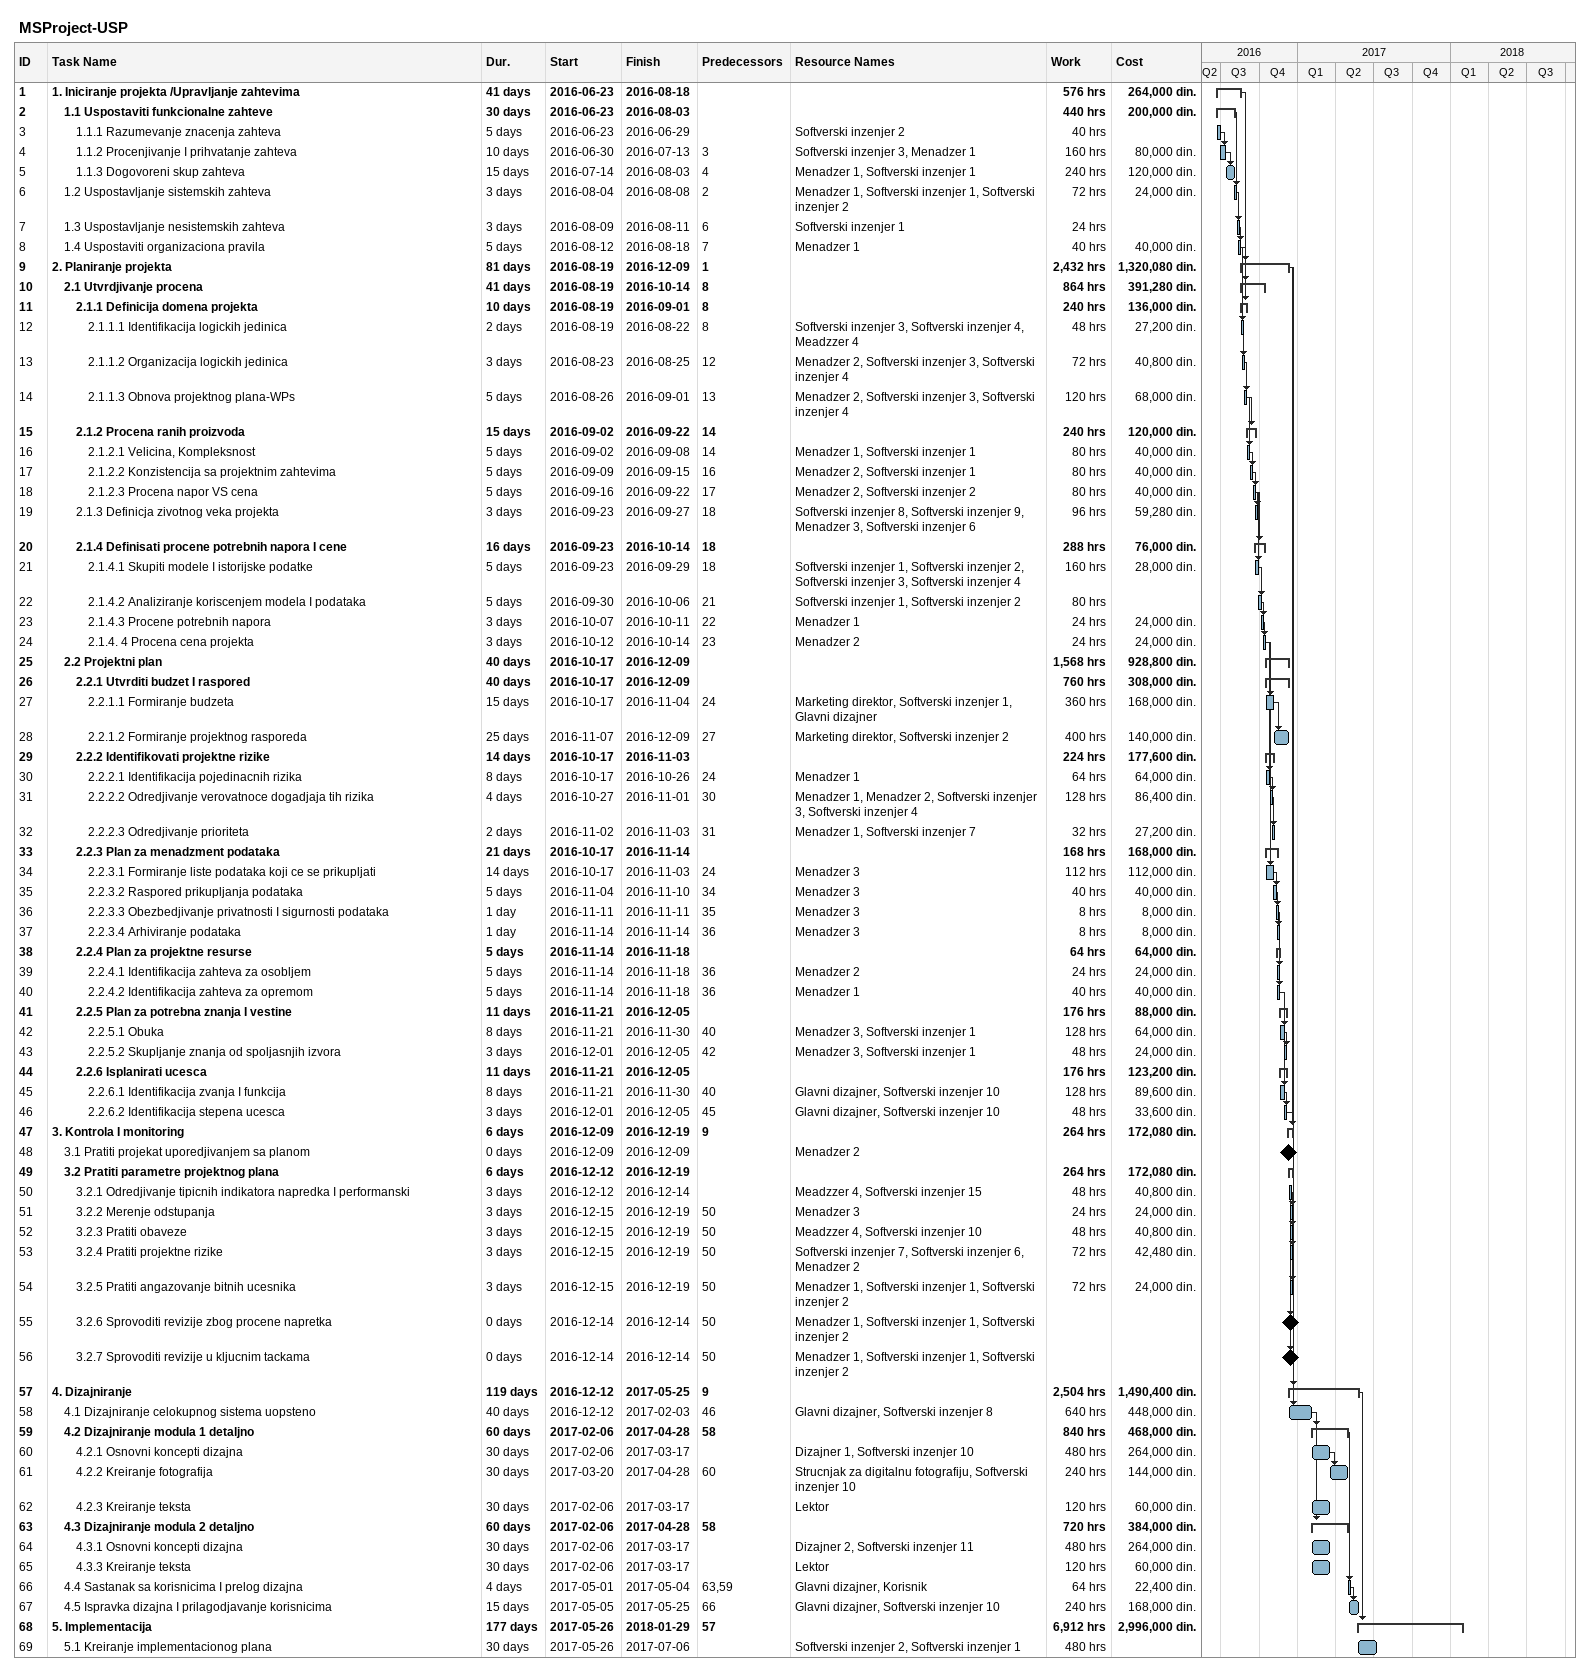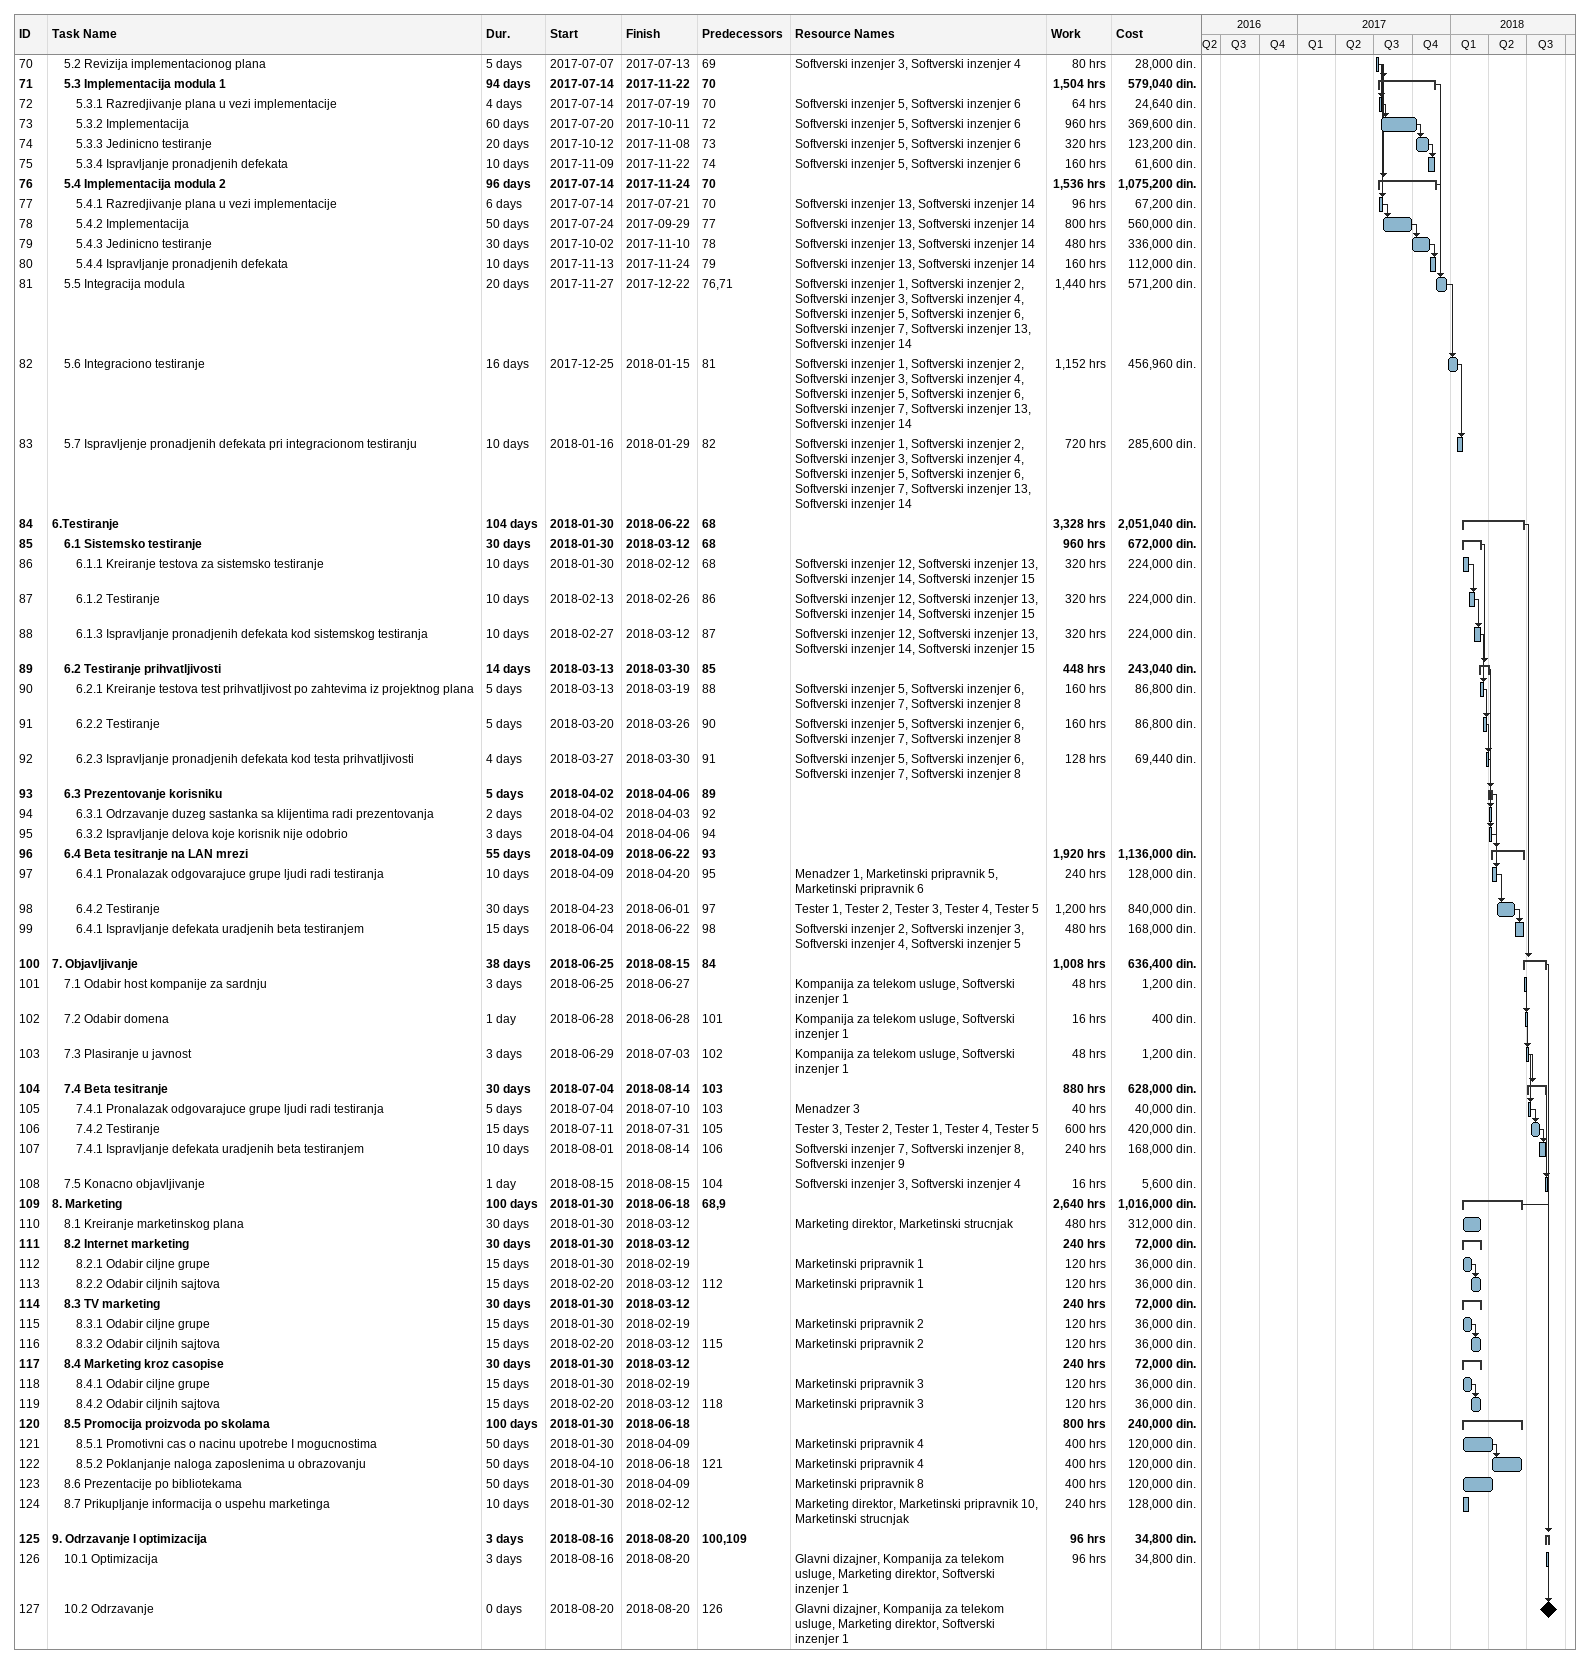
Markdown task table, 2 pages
MSProject-USP

| ID | Level | Task | Duration | Start | Finish | Predecessors | Resources | Work (h) | Cost (din.) |
|---|---|---|---|---|---|---|---|---|---|
| 1 | 1 | **1. Iniciranje projekta /Upravljanje zahtevima** | 41d | 2016-06-23 | 2016-08-18 |  |  | 576 | 264000 |
| 2 | 2 | **1.1 Uspostaviti funkcionalne zahteve** | 30d | 2016-06-23 | 2016-08-03 |  |  | 440 | 200000 |
| 3 | 3 | 1.1.1 Razumevanje znacenja zahteva | 5d | 2016-06-23 | 2016-06-29 |  | Softverski inzenjer 2 | 40 |  |
| 4 | 3 | 1.1.2 Procenjivanje I prihvatanje zahteva | 10d | 2016-06-30 | 2016-07-13 | 3 | Softverski inzenjer 3, Menadzer 1 | 160 | 80000 |
| 5 | 3 | 1.1.3 Dogovoreni skup zahteva | 15d | 2016-07-14 | 2016-08-03 | 4 | Menadzer 1, Softverski inzenjer 1 | 240 | 120000 |
| 6 | 2 | 1.2 Uspostavljanje sistemskih zahteva | 3d | 2016-08-04 | 2016-08-08 | 2 | Menadzer 1, Softverski inzenjer 1, Softverski inzenjer 2 | 72 | 24000 |
| 7 | 2 | 1.3 Uspostavljanje nesistemskih zahteva | 3d | 2016-08-09 | 2016-08-11 | 6 | Softverski inzenjer 1 | 24 |  |
| 8 | 2 | 1.4 Uspostaviti organizaciona pravila | 5d | 2016-08-12 | 2016-08-18 | 7 | Menadzer 1 | 40 | 40000 |
| 9 | 1 | **2. Planiranje projekta** | 81d | 2016-08-19 | 2016-12-09 | 1 |  | 2432 | 1320080 |
| 10 | 2 | **2.1 Utvrdjivanje procena** | 41d | 2016-08-19 | 2016-10-14 | 8 |  | 864 | 391280 |
| 11 | 3 | **2.1.1 Definicija domena projekta** | 10d | 2016-08-19 | 2016-09-01 | 8 |  | 240 | 136000 |
| 12 | 4 | 2.1.1.1 Identifikacija logickih jedinica | 2d | 2016-08-19 | 2016-08-22 | 8 | Softverski inzenjer 3, Softverski inzenjer 4, Meadzzer 4 | 48 | 27200 |
| 13 | 4 | 2.1.1.2 Organizacija logickih jedinica | 3d | 2016-08-23 | 2016-08-25 | 12 | Menadzer 2, Softverski inzenjer 3, Softverski inzenjer 4 | 72 | 40800 |
| 14 | 4 | 2.1.1.3 Obnova projektnog plana-WPs | 5d | 2016-08-26 | 2016-09-01 | 13 | Menadzer 2, Softverski inzenjer 3, Softverski inzenjer 4 | 120 | 68000 |
| 15 | 3 | **2.1.2 Procena ranih proizvoda** | 15d | 2016-09-02 | 2016-09-22 | 14 |  | 240 | 120000 |
| 16 | 4 | 2.1.2.1 Velicina, Kompleksnost | 5d | 2016-09-02 | 2016-09-08 | 14 | Menadzer 1, Softverski inzenjer 1 | 80 | 40000 |
| 17 | 4 | 2.1.2.2 Konzistencija sa projektnim zahtevima | 5d | 2016-09-09 | 2016-09-15 | 16 | Menadzer 2, Softverski inzenjer 1 | 80 | 40000 |
| 18 | 4 | 2.1.2.3 Procena napor VS cena | 5d | 2016-09-16 | 2016-09-22 | 17 | Menadzer 2, Softverski inzenjer 2 | 80 | 40000 |
| 19 | 3 | 2.1.3 Definicja zivotnog veka projekta | 3d | 2016-09-23 | 2016-09-27 | 18 | Softverski inzenjer 8, Softverski inzenjer 9, Menadzer 3, Softverski inzenjer 6 | 96 | 59280 |
| 20 | 3 | **2.1.4 Definisati procene potrebnih napora I cene** | 16d | 2016-09-23 | 2016-10-14 | 18 |  | 288 | 76000 |
| 21 | 4 | 2.1.4.1 Skupiti modele I istorijske podatke | 5d | 2016-09-23 | 2016-09-29 | 18 | Softverski inzenjer 1, Softverski inzenjer 2, Softverski inzenjer 3, Softverski inzenjer 4 | 160 | 28000 |
| 22 | 4 | 2.1.4.2 Analiziranje koriscenjem modela I podataka | 5d | 2016-09-30 | 2016-10-06 | 21 | Softverski inzenjer 1, Softverski inzenjer 2 | 80 |  |
| 23 | 4 | 2.1.4.3 Procene potrebnih napora | 3d | 2016-10-07 | 2016-10-11 | 22 | Menadzer 1 | 24 | 24000 |
| 24 | 4 | 2.1.4. 4 Procena cena projekta | 3d | 2016-10-12 | 2016-10-14 | 23 | Menadzer 2 | 24 | 24000 |
| 25 | 2 | **2.2 Projektni plan** | 40d | 2016-10-17 | 2016-12-09 |  |  | 1568 | 928800 |
| 26 | 3 | **2.2.1 Utvrditi budzet I raspored** | 40d | 2016-10-17 | 2016-12-09 |  |  | 760 | 308000 |
| 27 | 4 | 2.2.1.1 Formiranje budzeta | 15d | 2016-10-17 | 2016-11-04 | 24 | Marketing direktor, Softverski inzenjer 1, Glavni dizajner | 360 | 168000 |
| 28 | 4 | 2.2.1.2 Formiranje projektnog rasporeda | 25d | 2016-11-07 | 2016-12-09 | 27 | Marketing direktor, Softverski inzenjer 2 | 400 | 140000 |
| 29 | 3 | **2.2.2 Identifikovati projektne rizike** | 14d | 2016-10-17 | 2016-11-03 |  |  | 224 | 177600 |
| 30 | 4 | 2.2.2.1 Identifikacija pojedinacnih rizika | 8d | 2016-10-17 | 2016-10-26 | 24 | Menadzer 1 | 64 | 64000 |
| 31 | 4 | 2.2.2.2 Odredjivanje verovatnoce dogadjaja tih rizika | 4d | 2016-10-27 | 2016-11-01 | 30 | Menadzer 1, Menadzer 2, Softverski inzenjer 3, Softverski inzenjer 4 | 128 | 86400 |
| 32 | 4 | 2.2.2.3 Odredjivanje prioriteta | 2d | 2016-11-02 | 2016-11-03 | 31 | Menadzer 1, Softverski inzenjer 7 | 32 | 27200 |
| 33 | 3 | **2.2.3 Plan za menadzment podataka** | 21d | 2016-10-17 | 2016-11-14 |  |  | 168 | 168000 |
| 34 | 4 | 2.2.3.1 Formiranje liste podataka koji ce se prikupljati | 14d | 2016-10-17 | 2016-11-03 | 24 | Menadzer 3 | 112 | 112000 |
| 35 | 4 | 2.2.3.2 Raspored prikupljanja podataka | 5d | 2016-11-04 | 2016-11-10 | 34 | Menadzer 3 | 40 | 40000 |
| 36 | 4 | 2.2.3.3 Obezbedjivanje privatnosti I sigurnosti podataka | 1d | 2016-11-11 | 2016-11-11 | 35 | Menadzer 3 | 8 | 8000 |
| 37 | 4 | 2.2.3.4 Arhiviranje podataka | 1d | 2016-11-14 | 2016-11-14 | 36 | Menadzer 3 | 8 | 8000 |
| 38 | 3 | **2.2.4 Plan za projektne resurse** | 5d | 2016-11-14 | 2016-11-18 |  |  | 64 | 64000 |
| 39 | 4 | 2.2.4.1 Identifikacija zahteva za osobljem | 5d | 2016-11-14 | 2016-11-18 | 36 | Menadzer 2 | 24 | 24000 |
| 40 | 4 | 2.2.4.2 Identifikacija zahteva za opremom | 5d | 2016-11-14 | 2016-11-18 | 36 | Menadzer 1 | 40 | 40000 |
| 41 | 3 | **2.2.5 Plan za potrebna znanja I vestine** | 11d | 2016-11-21 | 2016-12-05 |  |  | 176 | 88000 |
| 42 | 4 | 2.2.5.1 Obuka | 8d | 2016-11-21 | 2016-11-30 | 40 | Menadzer 3, Softverski inzenjer 1 | 128 | 64000 |
| 43 | 4 | 2.2.5.2 Skupljanje znanja od spoljasnjih izvora | 3d | 2016-12-01 | 2016-12-05 | 42 | Menadzer 3, Softverski inzenjer 1 | 48 | 24000 |
| 44 | 3 | **2.2.6 Isplanirati ucesca** | 11d | 2016-11-21 | 2016-12-05 |  |  | 176 | 123200 |
| 45 | 4 | 2.2.6.1 Identifikacija zvanja I funkcija | 8d | 2016-11-21 | 2016-11-30 | 40 | Glavni dizajner, Softverski inzenjer 10 | 128 | 89600 |
| 46 | 4 | 2.2.6.2 Identifikacija stepena ucesca | 3d | 2016-12-01 | 2016-12-05 | 45 | Glavni dizajner, Softverski inzenjer 10 | 48 | 33600 |
| 47 | 1 | **3. Kontrola I monitoring** | 6d | 2016-12-09 | 2016-12-19 | 9 |  | 264 | 172080 |
| 48 | 2 | 3.1 Pratiti projekat uporedjivanjem sa planom | 0d | 2016-12-09 | 2016-12-09 |  | Menadzer 2 |  |  |
| 49 | 2 | **3.2 Pratiti parametre projektnog plana** | 6d | 2016-12-12 | 2016-12-19 |  |  | 264 | 172080 |
| 50 | 3 | 3.2.1 Odredjivanje tipicnih indikatora napredka I performanski | 3d | 2016-12-12 | 2016-12-14 |  | Meadzzer 4, Softverski inzenjer 15 | 48 | 40800 |
| 51 | 3 | 3.2.2 Merenje odstupanja | 3d | 2016-12-15 | 2016-12-19 | 50 | Menadzer 3 | 24 | 24000 |
| 52 | 3 | 3.2.3 Pratiti obaveze | 3d | 2016-12-15 | 2016-12-19 | 50 | Meadzzer 4, Softverski inzenjer 10 | 48 | 40800 |
| 53 | 3 | 3.2.4 Pratiti projektne rizike | 3d | 2016-12-15 | 2016-12-19 | 50 | Softverski inzenjer 7, Softverski inzenjer 6, Menadzer 2 | 72 | 42480 |
| 54 | 3 | 3.2.5 Pratiti angazovanje bitnih ucesnika | 3d | 2016-12-15 | 2016-12-19 | 50 | Menadzer 1, Softverski inzenjer 1, Softverski inzenjer 2 | 72 | 24000 |
| 55 | 3 | 3.2.6 Sprovoditi revizije zbog procene napretka | 0d | 2016-12-14 | 2016-12-14 | 50 | Menadzer 1, Softverski inzenjer 1, Softverski inzenjer 2 |  |  |
| 56 | 3 | 3.2.7 Sprovoditi revizije u kljucnim tackama | 0d | 2016-12-14 | 2016-12-14 | 50 | Menadzer 1, Softverski inzenjer 1, Softverski inzenjer 2 |  |  |
| 57 | 1 | **4. Dizajniranje** | 119d | 2016-12-12 | 2017-05-25 | 9 |  | 2504 | 1490400 |
| 58 | 2 | 4.1 Dizajniranje celokupnog sistema uopsteno | 40d | 2016-12-12 | 2017-02-03 | 46 | Glavni dizajner, Softverski inzenjer 8 | 640 | 448000 |
| 59 | 2 | **4.2 Dizajniranje modula 1 detaljno** | 60d | 2017-02-06 | 2017-04-28 | 58 |  | 840 | 468000 |
| 60 | 3 | 4.2.1 Osnovni koncepti dizajna | 30d | 2017-02-06 | 2017-03-17 |  | Dizajner 1, Softverski inzenjer 10 | 480 | 264000 |
| 61 | 3 | 4.2.2 Kreiranje fotografija | 30d | 2017-03-20 | 2017-04-28 | 60 | Strucnjak za digitalnu fotografiju, Softverski inzenjer 10 | 240 | 144000 |
| 62 | 3 | 4.2.3 Kreiranje teksta | 30d | 2017-02-06 | 2017-03-17 |  | Lektor | 120 | 60000 |
| 63 | 2 | **4.3 Dizajniranje modula 2 detaljno** | 60d | 2017-02-06 | 2017-04-28 | 58 |  | 720 | 384000 |
| 64 | 3 | 4.3.1 Osnovni koncepti dizajna | 30d | 2017-02-06 | 2017-03-17 |  | Dizajner 2, Softverski inzenjer 11 | 480 | 264000 |
| 65 | 3 | 4.3.3 Kreiranje teksta | 30d | 2017-02-06 | 2017-03-17 |  | Lektor | 120 | 60000 |
| 66 | 2 | 4.4 Sastanak sa korisnicima I prelog dizajna | 4d | 2017-05-01 | 2017-05-04 | 63, 59 | Glavni dizajner, Korisnik | 64 | 22400 |
| 67 | 2 | 4.5 Ispravka dizajna I prilagodjavanje korisnicima | 15d | 2017-05-05 | 2017-05-25 | 66 | Glavni dizajner, Softverski inzenjer 10 | 240 | 168000 |
| 68 | 1 | **5. Implementacija** | 177d | 2017-05-26 | 2018-01-29 | 57 |  | 6912 | 2996000 |
| 69 | 2 | 5.1 Kreiranje implementacionog plana | 30d | 2017-05-26 | 2017-07-06 |  | Softverski inzenjer 2, Softverski inzenjer 1 | 480 |  |
| 70 | 2 | 5.2 Revizija implementacionog plana | 5d | 2017-07-07 | 2017-07-13 | 69 | Softverski inzenjer 3, Softverski inzenjer 4 | 80 | 28000 |
| 71 | 2 | **5.3 Implementacija modula 1** | 94d | 2017-07-14 | 2017-11-22 | 70 |  | 1504 | 579040 |
| 72 | 3 | 5.3.1 Razredjivanje plana u vezi implementacije | 4d | 2017-07-14 | 2017-07-19 | 70 | Softverski inzenjer 5, Softverski inzenjer 6 | 64 | 24640 |
| 73 | 3 | 5.3.2 Implementacija | 60d | 2017-07-20 | 2017-10-11 | 72 | Softverski inzenjer 5, Softverski inzenjer 6 | 960 | 369600 |
| 74 | 3 | 5.3.3 Jedinicno testiranje | 20d | 2017-10-12 | 2017-11-08 | 73 | Softverski inzenjer 5, Softverski inzenjer 6 | 320 | 123200 |
| 75 | 3 | 5.3.4 Ispravljanje pronadjenih defekata | 10d | 2017-11-09 | 2017-11-22 | 74 | Softverski inzenjer 5, Softverski inzenjer 6 | 160 | 61600 |
| 76 | 2 | **5.4 Implementacija modula 2** | 96d | 2017-07-14 | 2017-11-24 | 70 |  | 1536 | 1075200 |
| 77 | 3 | 5.4.1 Razredjivanje plana u vezi implementacije | 6d | 2017-07-14 | 2017-07-21 | 70 | Softverski inzenjer 13, Softverski inzenjer 14 | 96 | 67200 |
| 78 | 3 | 5.4.2 Implementacija | 50d | 2017-07-24 | 2017-09-29 | 77 | Softverski inzenjer 13, Softverski inzenjer 14 | 800 | 560000 |
| 79 | 3 | 5.4.3 Jedinicno testiranje | 30d | 2017-10-02 | 2017-11-10 | 78 | Softverski inzenjer 13, Softverski inzenjer 14 | 480 | 336000 |
| 80 | 3 | 5.4.4 Ispravljanje pronadjenih defekata | 10d | 2017-11-13 | 2017-11-24 | 79 | Softverski inzenjer 13, Softverski inzenjer 14 | 160 | 112000 |
| 81 | 2 | 5.5 Integracija modula | 20d | 2017-11-27 | 2017-12-22 | 76, 71 | Softverski inzenjer 1, Softverski inzenjer 2, Softverski inzenjer 3, Softverski inzenjer 4, Softverski inzenjer 5, Softverski inzenjer 6, Softverski inzenjer 7, Softverski inzenjer 13, Softverski inzenjer 14 | 1440 | 571200 |
| 82 | 2 | 5.6 Integraciono testiranje | 16d | 2017-12-25 | 2018-01-15 | 81 | Softverski inzenjer 1, Softverski inzenjer 2, Softverski inzenjer 3, Softverski inzenjer 4, Softverski inzenjer 5, Softverski inzenjer 6, Softverski inzenjer 7, Softverski inzenjer 13, Softverski inzenjer 14 | 1152 | 456960 |
| 83 | 2 | 5.7 Ispravljenje pronadjenih defekata pri integracionom testiranju | 10d | 2018-01-16 | 2018-01-29 | 82 | Softverski inzenjer 1, Softverski inzenjer 2, Softverski inzenjer 3, Softverski inzenjer 4, Softverski inzenjer 5, Softverski inzenjer 6, Softverski inzenjer 7, Softverski inzenjer 13, Softverski inzenjer 14 | 720 | 285600 |
| 84 | 1 | **6.Testiranje** | 104d | 2018-01-30 | 2018-06-22 | 68 |  | 3328 | 2051040 |
| 85 | 2 | **6.1 Sistemsko testiranje** | 30d | 2018-01-30 | 2018-03-12 | 68 |  | 960 | 672000 |
| 86 | 3 | 6.1.1 Kreiranje testova za sistemsko testiranje | 10d | 2018-01-30 | 2018-02-12 | 68 | Softverski inzenjer 12, Softverski inzenjer 13, Softverski inzenjer 14, Softverski inzenjer 15 | 320 | 224000 |
| 87 | 3 | 6.1.2 Testiranje | 10d | 2018-02-13 | 2018-02-26 | 86 | Softverski inzenjer 12, Softverski inzenjer 13, Softverski inzenjer 14, Softverski inzenjer 15 | 320 | 224000 |
| 88 | 3 | 6.1.3 Ispravljanje pronadjenih defekata kod sistemskog testiranja | 10d | 2018-02-27 | 2018-03-12 | 87 | Softverski inzenjer 12, Softverski inzenjer 13, Softverski inzenjer 14, Softverski inzenjer 15 | 320 | 224000 |
| 89 | 2 | **6.2 Testiranje prihvatljivosti** | 14d | 2018-03-13 | 2018-03-30 | 85 |  | 448 | 243040 |
| 90 | 3 | 6.2.1 Kreiranje testova test prihvatljivost po zahtevima iz projektnog plana | 5d | 2018-03-13 | 2018-03-19 | 88 | Softverski inzenjer 5, Softverski inzenjer 6, Softverski inzenjer 7, Softverski inzenjer 8 | 160 | 86800 |
| 91 | 3 | 6.2.2 Testiranje | 5d | 2018-03-20 | 2018-03-26 | 90 | Softverski inzenjer 5, Softverski inzenjer 6, Softverski inzenjer 7, Softverski inzenjer 8 | 160 | 86800 |
| 92 | 3 | 6.2.3 Ispravljanje pronadjenih defekata kod testa prihvatljivosti | 4d | 2018-03-27 | 2018-03-30 | 91 | Softverski inzenjer 5, Softverski inzenjer 6, Softverski inzenjer 7, Softverski inzenjer 8 | 128 | 69440 |
| 93 | 2 | **6.3 Prezentovanje korisniku** | 5d | 2018-04-02 | 2018-04-06 | 89 |  |  |  |
| 94 | 3 | 6.3.1 Odrzavanje duzeg sastanka sa klijentima radi prezentovanja | 2d | 2018-04-02 | 2018-04-03 | 92 |  |  |  |
| 95 | 3 | 6.3.2 Ispravljanje delova koje korisnik nije odobrio | 3d | 2018-04-04 | 2018-04-06 | 94 |  |  |  |
| 96 | 2 | **6.4 Beta tesitranje na LAN mrezi** | 55d | 2018-04-09 | 2018-06-22 | 93 |  | 1920 | 1136000 |
| 97 | 3 | 6.4.1 Pronalazak odgovarajuce grupe ljudi radi testiranja | 10d | 2018-04-09 | 2018-04-20 | 95 | Menadzer 1, Marketinski pripravnik 5, Marketinski pripravnik 6 | 240 | 128000 |
| 98 | 3 | 6.4.2 Testiranje | 30d | 2018-04-23 | 2018-06-01 | 97 | Tester 1, Tester 2, Tester 3, Tester 4, Tester 5 | 1200 | 840000 |
| 99 | 3 | 6.4.1 Ispravljanje defekata uradjenih beta testiranjem | 15d | 2018-06-04 | 2018-06-22 | 98 | Softverski inzenjer 2, Softverski inzenjer 3, Softverski inzenjer 4, Softverski inzenjer 5 | 480 | 168000 |
| 100 | 1 | **7. Objavljivanje** | 38d | 2018-06-25 | 2018-08-15 | 84 |  | 1008 | 636400 |
| 101 | 2 | 7.1 Odabir host kompanije za sardnju | 3d | 2018-06-25 | 2018-06-27 |  | Kompanija za telekom usluge, Softverski inzenjer 1 | 48 | 1200 |
| 102 | 2 | 7.2 Odabir domena | 1d | 2018-06-28 | 2018-06-28 | 101 | Kompanija za telekom usluge, Softverski inzenjer 1 | 16 | 400 |
| 103 | 2 | 7.3 Plasiranje u javnost | 3d | 2018-06-29 | 2018-07-03 | 102 | Kompanija za telekom usluge, Softverski inzenjer 1 | 48 | 1200 |
| 104 | 2 | **7.4 Beta tesitranje** | 30d | 2018-07-04 | 2018-08-14 | 103 |  | 880 | 628000 |
| 105 | 3 | 7.4.1 Pronalazak odgovarajuce grupe ljudi radi testiranja | 5d | 2018-07-04 | 2018-07-10 | 103 | Menadzer 3 | 40 | 40000 |
| 106 | 3 | 7.4.2 Testiranje | 15d | 2018-07-11 | 2018-07-31 | 105 | Tester 3, Tester 2, Tester 1, Tester 4, Tester 5 | 600 | 420000 |
| 107 | 3 | 7.4.1 Ispravljanje defekata uradjenih beta testiranjem | 10d | 2018-08-01 | 2018-08-14 | 106 | Softverski inzenjer 7, Softverski inzenjer 8, Softverski inzenjer 9 | 240 | 168000 |
| 108 | 2 | 7.5 Konacno objavljivanje | 1d | 2018-08-15 | 2018-08-15 | 104 | Softverski inzenjer 3, Softverski inzenjer 4 | 16 | 5600 |
| 109 | 1 | **8. Marketing** | 100d | 2018-01-30 | 2018-06-18 | 68, 9 |  | 2640 | 1016000 |
| 110 | 2 | 8.1 Kreiranje marketinskog plana | 30d | 2018-01-30 | 2018-03-12 |  | Marketing direktor, Marketinski strucnjak | 480 | 312000 |
| 111 | 2 | **8.2 Internet marketing** | 30d | 2018-01-30 | 2018-03-12 |  |  | 240 | 72000 |
| 112 | 3 | 8.2.1 Odabir ciljne grupe | 15d | 2018-01-30 | 2018-02-19 |  | Marketinski pripravnik 1 | 120 | 36000 |
| 113 | 3 | 8.2.2 Odabir ciljnih sajtova | 15d | 2018-02-20 | 2018-03-12 | 112 | Marketinski pripravnik 1 | 120 | 36000 |
| 114 | 2 | **8.3 TV marketing** | 30d | 2018-01-30 | 2018-03-12 |  |  | 240 | 72000 |
| 115 | 3 | 8.3.1 Odabir ciljne grupe | 15d | 2018-01-30 | 2018-02-19 |  | Marketinski pripravnik 2 | 120 | 36000 |
| 116 | 3 | 8.3.2 Odabir ciljnih sajtova | 15d | 2018-02-20 | 2018-03-12 | 115 | Marketinski pripravnik 2 | 120 | 36000 |
| 117 | 2 | **8.4 Marketing kroz casopise** | 30d | 2018-01-30 | 2018-03-12 |  |  | 240 | 72000 |
| 118 | 3 | 8.4.1 Odabir ciljne grupe | 15d | 2018-01-30 | 2018-02-19 |  | Marketinski pripravnik 3 | 120 | 36000 |
| 119 | 3 | 8.4.2 Odabir ciljnih sajtova | 15d | 2018-02-20 | 2018-03-12 | 118 | Marketinski pripravnik 3 | 120 | 36000 |
| 120 | 2 | **8.5 Promocija proizvoda po skolama** | 100d | 2018-01-30 | 2018-06-18 |  |  | 800 | 240000 |
| 121 | 3 | 8.5.1 Promotivni cas o nacinu upotrebe I mogucnostima | 50d | 2018-01-30 | 2018-04-09 |  | Marketinski pripravnik 4 | 400 | 120000 |
| 122 | 3 | 8.5.2 Poklanjanje naloga zaposlenima u obrazovanju | 50d | 2018-04-10 | 2018-06-18 | 121 | Marketinski pripravnik 4 | 400 | 120000 |
| 123 | 2 | 8.6 Prezentacije po bibliotekama | 50d | 2018-01-30 | 2018-04-09 |  | Marketinski pripravnik 8 | 400 | 120000 |
| 124 | 2 | 8.7 Prikupljanje informacija o uspehu marketinga | 10d | 2018-01-30 | 2018-02-12 |  | Marketing direktor, Marketinski pripravnik 10, Marketinski strucnjak | 240 | 128000 |
| 125 | 1 | **9. Odrzavanje I optimizacija** | 3d | 2018-08-16 | 2018-08-20 | 100, 109 |  | 96 | 34800 |
| 126 | 2 | 10.1 Optimizacija | 3d | 2018-08-16 | 2018-08-20 |  | Glavni dizajner, Kompanija za telekom usluge, Marketing direktor, Softverski inzenjer 1 | 96 | 34800 |
| 127 | 2 | 10.2 Odrzavanje | 0d | 2018-08-20 | 2018-08-20 | 126 | Glavni dizajner, Kompanija za telekom usluge, Marketing direktor, Softverski inzenjer 1 |  |  |
